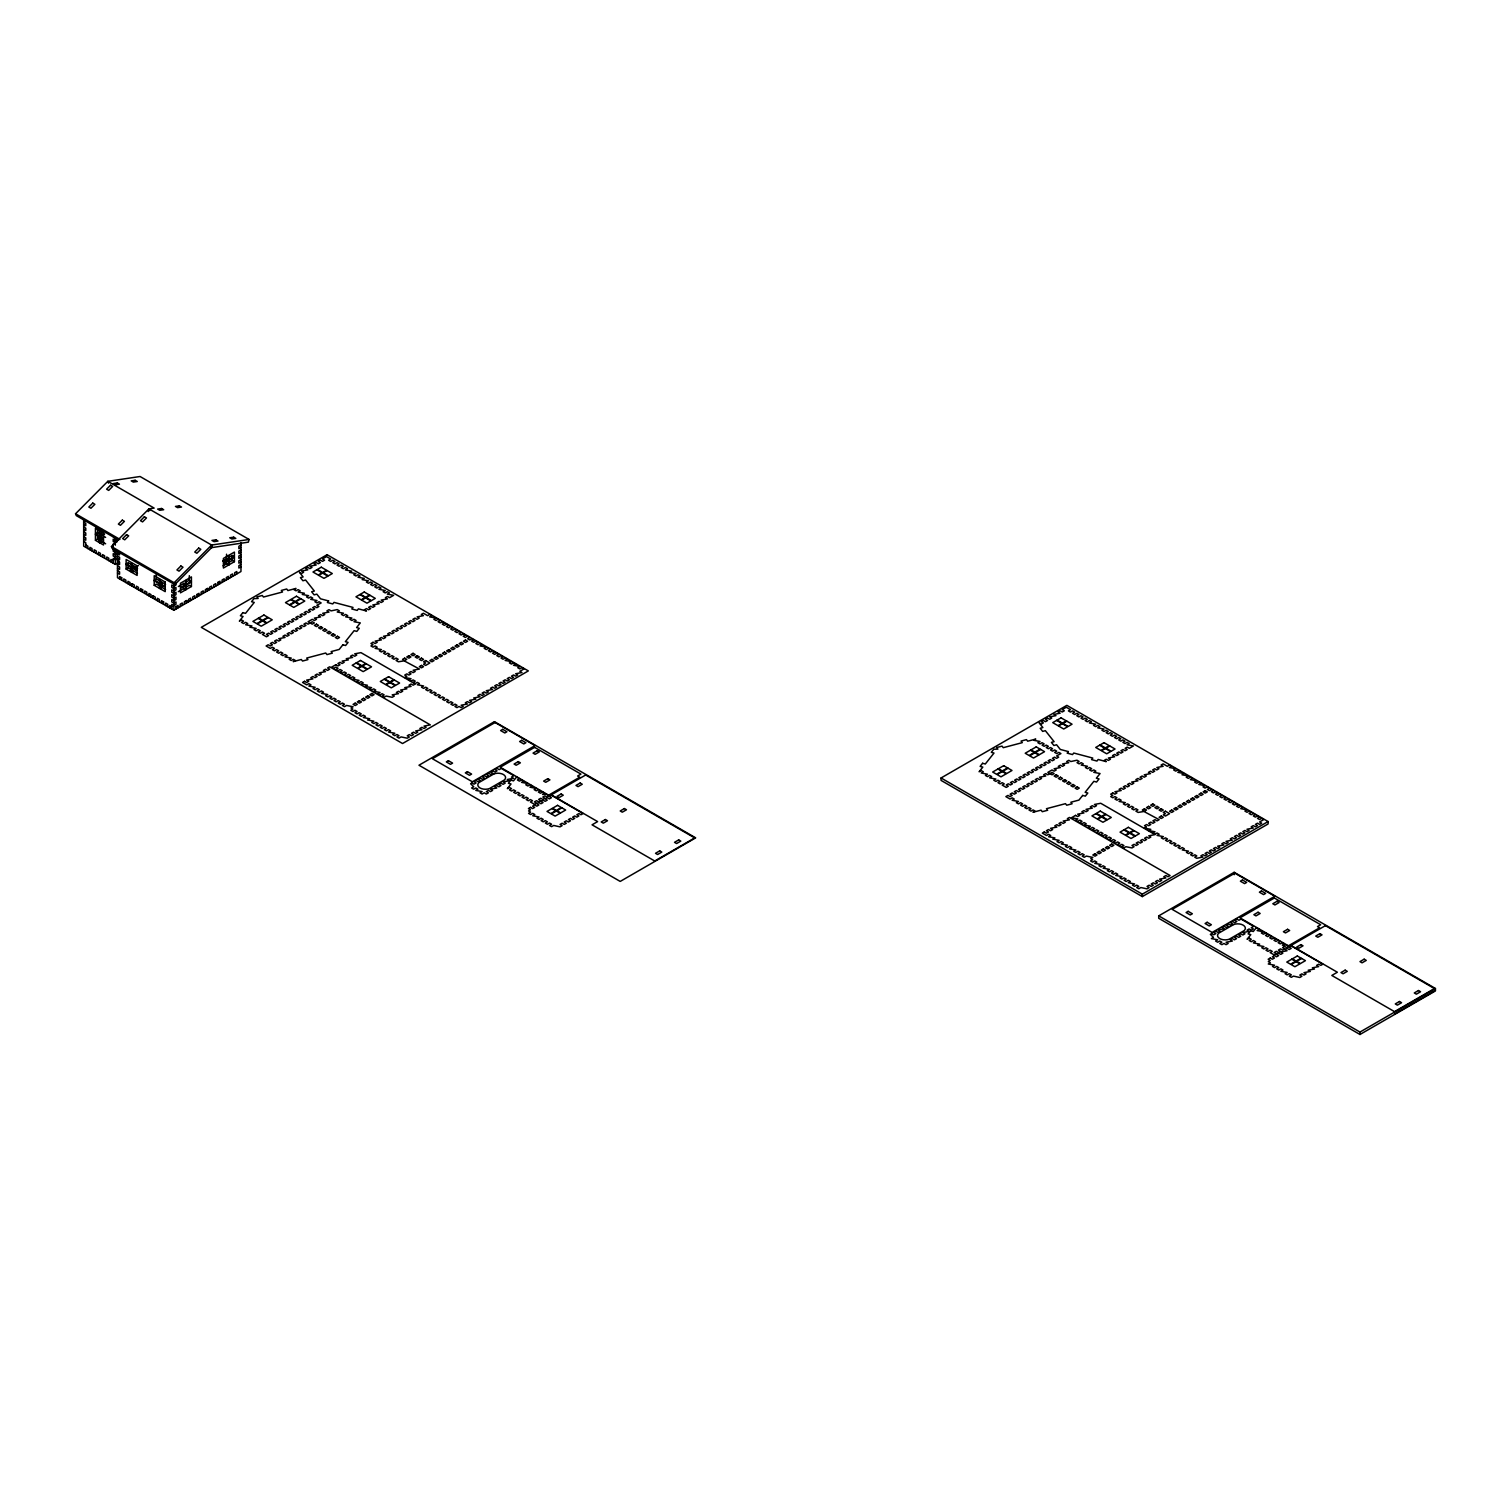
<?xml version="1.0" encoding="UTF-8"?>
<svg xmlns="http://www.w3.org/2000/svg" width="1511" height="1511" viewBox="0 0 1511 1511"><rect width="100%" height="100%" fill="white"/><g stroke="black" fill="none" stroke-linecap="round" stroke-linejoin="round"><path stroke-width="1.5" d="M148.191 511.549L148.928 508.867L154.141 508.093L107.81 481.329L75.55 513.759L76.287 515.61L118.651 540.088M249.088 539.465L211.616 545.055L210.879 547.737L248.352 542.147L249.088 539.465L140.07 476.513L107.81 481.329L108.546 483.18M111.455 546.529L148.928 508.867L211.616 545.055L212.333 546.906L174.86 584.587L112.173 548.38L111.455 546.529L174.143 582.736L174.86 584.587M174.143 582.736L211.616 545.055M99.745 530.644L103.541 532.835L103.541 538.615L99.745 536.424L99.745 530.644L101.841 529.436L101.841 535.215L105.638 537.406M101.331 534.913L99.235 536.122L99.235 530.342L95.439 528.151L95.439 533.931L97.535 532.722L101.331 534.913L101.331 531.06M101.331 537.444L101.331 541.297L99.235 542.506L95.439 540.315L95.439 534.535L97.535 533.326M99.745 536.424L101.841 535.215M98.347 537.652L100.444 536.443L100.444 538.86M102.54 535.234L104.637 534.025M99.745 537.028L103.541 539.219L103.541 544.999L99.745 542.808L99.745 537.028L101.841 535.819M95.439 540.315L97.535 539.106L101.331 541.297M99.745 542.808L101.841 541.599L105.638 543.79M117.405 539.125L115.308 540.334L113.212 539.125L113.212 541.542L115.308 542.77L117.405 541.542M117.405 551.232L115.308 552.44L113.212 551.232L113.212 548.814M117.405 553.649L115.308 554.858L113.212 553.649L113.212 556.067L115.308 557.295L117.405 556.067M117.405 558.503L115.308 559.712L113.212 558.503L113.212 563.169M117.405 560.751L119.01 559.825M85.768 520.861L83.672 519.652L83.672 546.132L115.308 564.396L119.01 562.243M133.459 565.794L131.363 567.003L131.363 562.508L126.131 559.486L126.131 563.981L128.227 562.772L131.721 564.793M133.459 570.894L131.363 572.102L126.131 569.08L126.131 564.585L128.227 563.376L128.227 567.872L131.721 569.893M126.131 569.08L128.227 567.872M131.891 567.305L137.142 570.327L137.142 565.832L131.891 562.81L131.891 567.305L133.988 566.096L137.482 568.117M131.891 567.909L137.142 570.931L137.142 575.427L131.891 572.405L131.891 567.909L133.988 566.701L137.482 568.722M130.059 570.421L132.156 569.213M134.252 568.004L138.389 565.605M121.673 577.693L119.577 578.902L119.577 576.484L121.673 577.693L121.673 580.111M131.891 572.405L133.988 571.196L137.482 573.217M134.252 587.363L134.252 584.946L132.156 583.737L130.059 584.946L130.059 582.528L127.963 581.319L127.963 583.737M154.216 580.186L156.313 578.977L161.564 582.018L159.467 583.227L154.216 580.186L154.216 575.691L159.467 578.713L159.467 583.227M161.564 582.623L161.564 587.118L159.467 588.327L154.216 585.305L154.216 580.791L156.313 579.582M142.638 589.8L140.542 591.009L140.542 588.572L142.638 589.8L142.638 592.218M154.216 585.305L156.313 584.096L161.564 587.118M154.216 580.791L159.467 583.832L162.074 582.321L165.568 584.323M159.977 584.134L165.228 587.156L165.228 591.651L159.977 588.629L159.977 584.134L162.074 582.925L162.074 587.42L165.568 589.441M159.977 588.629L162.074 587.42M155.217 599.47L155.217 597.053L153.121 595.844L151.024 597.053L151.024 594.635L148.928 593.426L148.928 595.844M240.967 545.055L238.87 546.264L238.87 548.682L240.967 547.473M240.967 549.891L238.87 551.099L238.87 553.517L240.967 552.308M178.336 586.532L183.568 583.51L185.664 584.719L185.664 580.224L180.432 583.246L180.432 587.741L185.664 584.719M185.834 582.188L189.328 580.186L191.425 581.395L191.425 576.9L186.193 579.922L186.193 584.417L184.096 583.208M223.061 560.713L226.556 558.692L228.652 559.901L228.652 555.406L223.401 558.428L223.401 562.923L228.652 559.901M228.822 557.389L232.316 555.368L234.413 556.577L234.413 552.082L229.162 555.104L229.162 559.599L227.066 558.39M223.061 561.318L226.556 559.297L228.652 560.505L228.652 565.001L223.401 568.042L223.401 563.527L228.652 560.505M186.193 584.417L191.425 581.395M229.162 559.599L234.413 556.577M185.664 585.324L180.432 588.346L180.432 592.841L185.664 589.819L185.664 585.324L183.568 584.115L183.568 588.61L178.336 591.632M186.193 589.517L191.425 586.495L191.425 581.999L186.193 585.021L186.193 589.517L184.096 588.308M229.162 564.698L234.413 561.676L234.413 557.181L229.162 560.203L229.162 564.698L227.066 563.49M240.967 554.726L238.87 555.935L238.87 558.352L240.967 557.143M185.834 587.307L189.328 585.286L191.425 586.495M223.061 565.813L226.556 563.792L228.652 565.001M228.822 562.489L232.316 560.468L234.413 561.676M163.604 601.888L161.507 603.097L161.507 600.679L163.604 601.888L163.604 604.324M240.967 559.58L238.87 560.789L238.87 563.206L240.967 561.998M240.967 564.415L238.87 565.624L238.87 568.042L240.967 566.833M171.876 606.685L169.78 607.894L169.78 605.458L171.782 606.61M175.975 606.61L178.071 605.401L178.071 607.819L175.975 606.61L175.975 609.027M190.65 600.566L190.65 598.148L188.554 599.357L188.554 601.775L186.457 600.566L184.361 601.775L184.361 604.192M196.94 594.503L199.036 593.294L199.036 595.731L196.94 594.503L196.94 596.939M211.616 588.459L211.616 586.041L209.519 587.25L209.519 589.668L207.423 588.459L205.326 589.668L205.326 592.085M217.905 582.415L220.002 581.206L220.002 583.624L217.905 582.415L217.905 584.833M117.48 551.213L117.48 577.693L173.878 610.255L240.967 571.517L240.967 542.619M941.051 777.976L1066.842 705.354L1268.107 821.55L1268.107 823.967L1142.316 896.59L941.051 780.394L941.051 777.976L1142.316 894.172L1268.107 821.55M1158.71 915.874L1234.185 872.3L1435.45 988.496L1435.45 990.914L1359.976 1034.487L1158.71 918.291L1158.71 915.874L1359.976 1032.07L1435.45 988.496M1394.502 1014.07L1434.468 990.989M234.413 557.181L232.316 555.972L232.316 560.468M224.195 561.828L226.291 563.036M75.55 513.759L119.936 539.389M113.212 536.707L115.308 537.916L115.308 545.188M189.328 580.791L191.425 581.999M83.672 522.088L85.768 523.297L85.768 525.715L83.672 524.506M83.672 526.923L85.768 528.132L85.768 530.55L83.672 529.341M95.439 533.931L99.235 536.122M95.439 534.535L99.235 536.726L99.235 542.506M183.568 588.61L185.664 589.819M83.672 531.759L85.768 532.967L85.768 535.385L83.672 534.176M117.48 553.649L119.577 554.858L119.577 552.422M83.672 536.613L85.768 537.822L85.768 540.239L83.672 539.03M117.48 556.067L119.577 557.276L119.577 559.693L117.48 558.484M126.131 563.981L131.363 567.003M126.131 564.585L131.363 567.607L131.363 572.102M83.672 541.448L85.768 542.657L85.768 547.341M117.48 560.902L119.577 562.111L119.577 564.528L117.48 563.32M85.768 544.923L87.865 546.132L87.865 548.55M113.212 560.751L110.926 559.448L110.926 561.865M117.48 565.737L119.577 566.946L119.577 569.383L117.48 568.174M117.48 570.591L119.577 571.8L119.577 574.218L117.48 573.009M148.928 508.867L149.646 510.718M1359.976 1032.07L1359.976 1034.487M1234.185 872.3L1234.185 874.718M1142.316 894.172L1142.316 896.59M236.774 573.934L236.774 571.517L234.677 572.726L234.677 575.143M232.581 576.352L232.581 573.934L230.484 575.143L230.484 577.561M228.388 578.77L228.388 576.352L226.291 577.561L226.291 579.978M226.556 554.197L226.556 558.692M226.556 559.297L226.556 563.792M224.195 581.206L224.195 578.77L222.098 579.978L222.098 582.415M215.809 586.041L215.809 583.624L213.712 584.833L213.712 587.25M207.423 588.459L207.423 590.877M203.229 593.294L203.229 590.877L201.133 592.085L201.133 594.503M194.843 598.148L194.843 595.731L192.747 596.939L192.747 599.357M189.328 575.672L189.328 580.186M186.457 600.566L186.457 602.983M182.264 605.401L182.264 602.983L180.168 604.192L180.168 606.61M175.975 582.566L175.975 584.984L173.878 586.192L171.782 584.984L171.782 587.401L173.878 588.629L175.975 587.401L175.975 589.838L173.878 591.047L171.782 589.838L171.782 592.255L173.878 593.464L175.975 592.255L175.975 594.673L173.878 595.882L171.782 594.673L171.782 597.091L173.878 598.299L175.975 597.091L175.975 599.508L173.878 600.717L171.782 599.508L171.782 601.945L173.878 603.153L175.975 601.945L175.975 604.362L173.878 605.571L171.782 604.362L171.782 609.027M173.878 583.775L173.878 610.255M167.797 606.742L167.797 604.324L165.7 603.097L165.7 605.533M159.467 583.832L159.467 588.327M159.411 601.888L159.411 599.47L157.314 598.262L157.314 600.679M156.313 574.482L156.313 578.977M153.121 595.844L153.121 598.262M146.831 594.635L146.831 592.218L144.735 591.009L144.735 593.426M138.445 589.8L138.445 587.363L136.349 586.155L136.349 588.572M132.156 583.737L132.156 586.155M125.866 582.528L125.866 580.111L123.77 578.902L123.77 581.319M115.308 550.023L115.308 564.396M113.212 543.979L113.212 546.396M108.83 560.657L108.83 558.239L106.733 557.011L106.733 559.448M104.637 558.239L104.637 555.802L102.54 554.594L102.54 557.011M101.841 537.746L101.841 541.599M100.444 555.802L100.444 553.385L98.347 552.176L98.347 554.594M97.535 528.869L97.535 532.722M97.535 535.253L97.535 539.106M96.251 553.385L96.251 550.967L94.154 549.758L94.154 552.176M92.058 550.967L92.058 548.55L89.961 547.341L89.961 549.758M242.855 612.635L240.381 615.751L243.063 616.469L239.361 621.134L241.458 619.926L243.554 621.134L241.458 622.343L243.554 623.552L245.651 622.343L247.747 623.552L245.651 624.761L251.94 625.97L249.844 627.178L256.133 628.387L254.037 629.596L256.133 630.824L258.23 629.596L260.326 630.824L258.23 632.032L260.326 633.241L262.423 632.032L264.519 633.241L262.423 634.45L266.465 636.792L268.561 635.583L266.465 634.374L268.561 633.147L270.658 634.374L272.754 633.147L270.658 631.938L272.754 630.729L274.851 631.938L276.947 630.729L274.851 629.52L276.947 628.312L279.044 629.52L281.14 628.312L279.044 627.103L281.14 625.894L283.237 627.103L285.333 625.894L283.237 624.685L285.333 623.476L287.43 624.685L289.526 623.476L287.43 622.268L289.526 621.059L291.623 622.268L293.72 621.059L291.623 619.831L293.72 618.622L295.816 619.831L297.913 618.622L295.816 617.413L297.913 616.205L300.009 617.413L302.106 616.205L300.009 614.996L302.106 613.787L304.202 614.996L306.299 613.787L304.202 612.578L306.299 611.369L308.395 612.578L310.492 611.369L308.395 610.161L310.492 608.952L312.588 610.161L314.741 608.914L312.645 607.705L314.741 606.497L316.838 607.705L318.934 606.497L316.838 605.288L321.163 602.946L319.067 601.737L316.97 602.946L314.874 601.737L316.97 600.528L310.68 599.319L312.777 598.11L310.68 596.902L308.584 598.11L306.487 596.902L308.584 595.674L302.294 594.465L304.391 593.256L298.101 592.048L300.198 590.839L298.101 589.63L296.005 590.839L293.908 589.63L296.005 588.421L287.921 590.555L286.693 589.007L281.31 590.442L282.538 591.991L263.5 597.034L262.272 595.485L256.889 596.921L258.117 598.469L254.018 598.583L251.544 601.699L254.245 602.417L245.537 613.353L242.855 612.635M328.605 600.944L327.377 602.511L332.76 603.928L334.007 602.379L353.026 607.422L351.799 608.971L357.182 610.406L358.428 608.857L366.512 610.992L364.415 609.783L366.512 608.574L368.608 609.783L370.705 608.574L368.608 607.365L370.705 606.157L372.801 607.365L374.898 606.157L372.801 604.948L379.091 603.739L376.994 602.53L379.091 601.321L381.188 602.53L383.284 601.321L381.188 600.094L387.477 598.885L385.381 597.676L387.477 596.467L389.574 597.676L393.615 595.334L387.326 594.125L389.422 592.916L387.326 591.708L385.229 592.916L383.133 591.708L385.229 590.499L378.94 589.29L381.036 588.081L378.94 586.872L376.843 588.081L374.747 586.872L376.843 585.664L374.747 584.455L372.65 585.664L370.554 584.455L372.65 583.246L370.554 582.018L368.457 583.246L366.361 582.018L368.457 580.81L362.168 579.601L364.264 578.392L357.975 577.183L360.071 575.974L357.975 574.766L355.878 575.974L353.782 574.766L355.878 573.557L349.589 572.348L351.685 571.139L345.396 569.93L347.492 568.722L345.396 567.494L343.299 568.722L341.203 567.494L343.299 566.285L341.203 565.076L339.106 566.285L337.01 565.076L339.106 563.867L337.01 562.659L334.913 563.867L332.817 562.659L334.913 561.45L332.817 560.241L330.72 561.45L328.624 560.241L330.72 559.032L326.527 556.615L322.485 558.957L324.582 560.165L322.485 561.374L320.389 560.165L318.292 561.374L320.389 562.583L318.292 563.792L316.196 562.583L314.099 563.792L316.196 565.001L309.906 566.209L312.003 567.418L309.906 568.627L307.81 567.418L305.713 568.627L307.81 569.836L301.52 571.045L303.617 572.253L301.52 573.481L299.424 572.253L303.125 576.938L300.443 577.636L302.918 580.753L305.6 580.035L314.345 591.028L311.644 591.745L314.118 594.862L316.819 594.144L320.54 598.809L328.605 600.944M342.903 644.781L339.182 649.447L331.117 651.6L332.344 653.149L326.962 654.584L325.715 653.016L306.695 658.059L307.923 659.627L302.54 661.044L301.293 659.495L293.21 661.629L295.306 660.42L293.361 659.287L291.264 660.515L289.168 659.287L291.264 658.078L284.975 656.869L287.071 655.661L284.975 654.452L282.878 655.661L280.782 654.452L282.878 653.243L280.782 652.034L278.685 653.243L276.589 652.034L278.685 650.825L276.589 649.617L274.492 650.825L272.396 649.617L274.492 648.408L272.396 647.199L270.299 648.408L266.106 645.99L268.202 644.763L270.299 645.99L272.452 644.744L270.356 643.535L272.452 642.326L274.549 643.535L276.645 642.326L274.549 641.098L276.645 639.89L278.742 641.098L280.838 639.89L278.742 638.681L285.031 637.472L282.935 636.263L285.031 635.054L287.128 636.263L289.224 635.054L287.128 633.846L289.224 632.637L291.302 633.846L293.398 632.637L291.302 631.428L293.398 630.219L295.495 631.428L297.591 630.219L295.495 629.01L297.591 627.802L299.688 629.01L301.784 627.802L299.688 626.593L301.784 625.384L303.881 626.593L305.977 625.384L303.881 624.156L305.977 622.948L308.074 624.156L312.267 621.739L314.364 622.948L312.267 624.156L308.074 621.739L312.267 619.321L314.364 620.53L316.46 619.321L314.364 618.112L320.596 616.941L318.5 615.732L320.596 614.524L322.693 615.732L324.789 614.524L322.693 613.296L328.982 612.087L326.886 610.878L329.001 609.67L331.098 610.878L337.236 609.594L339.333 610.803L337.236 612.012L343.526 613.22L341.429 614.429L343.526 615.638L345.622 614.429L347.719 615.638L345.622 616.847L351.912 618.056L349.815 619.264L351.912 620.492L354.008 619.264L356.105 620.492L354.008 621.701L360.298 622.91L356.596 627.575L359.278 628.293L356.804 631.39L354.122 630.691L345.377 641.665L348.078 642.383L345.603 645.499L342.903 644.781M510.831 780.148L508.357 783.265L511.039 783.982L507.337 788.648L509.434 787.439L511.53 788.648L509.434 789.856L511.53 791.065L513.627 789.856L515.723 791.065L513.627 792.274L515.723 793.483L517.82 792.274L519.916 793.483L517.82 794.692L519.916 795.9L522.013 794.692L524.109 795.9L522.013 797.128L524.109 798.337L526.206 797.128L528.302 798.337L526.206 799.546L528.302 800.754L530.399 799.546L532.495 800.754L530.399 801.963L534.441 804.305L536.537 803.096L534.441 801.888L536.537 800.679L538.634 801.888L540.73 800.679L538.634 799.451L540.73 798.242L542.827 799.451L544.923 798.242L542.827 797.034L544.923 795.825L547.02 797.034L549.116 795.825L545.962 793.993L542.543 794.465L544.64 793.237L542.543 792.028L540.447 793.237L538.35 792.028L540.447 790.82L538.35 789.611L536.254 790.82L534.157 789.611L536.254 788.402L529.964 787.193L532.061 785.984L529.964 784.776L527.868 785.984L525.771 784.776L527.868 783.567L521.578 782.358L523.675 781.149L521.578 779.94L519.482 781.149L517.385 779.94L519.482 778.713L516.573 777.032L513.513 780.866L510.831 780.148M982.603 763.282L980.129 766.398L982.83 767.097L979.109 771.762L981.206 770.553L983.302 771.762L981.206 772.99L987.495 774.199L985.399 775.407L987.495 776.616L989.592 775.407L991.688 776.616L989.592 777.825L995.881 779.034L993.785 780.243L995.881 781.451L997.978 780.243L1000.074 781.451L997.978 782.66L1000.074 783.869L1002.171 782.66L1004.267 783.869L1002.171 785.078L1006.232 787.42L1008.328 786.211L1006.232 785.002L1008.328 783.793L1010.425 785.002L1012.521 783.793L1010.425 782.585L1012.521 781.376L1014.618 782.585L1016.714 781.376L1014.618 780.167L1016.714 778.958L1018.811 780.167L1020.907 778.958L1018.811 777.749L1020.907 776.541L1023.004 777.749L1025.1 776.541L1023.004 775.313L1025.1 774.104L1027.197 775.313L1029.293 774.104L1027.197 772.895L1029.293 771.687L1031.39 772.895L1033.486 771.687L1031.39 770.478L1033.486 769.269L1035.583 770.478L1037.679 769.269L1035.583 768.06L1037.679 766.851L1039.776 768.06L1041.872 766.851L1039.776 765.643L1041.872 764.434L1043.969 765.643L1046.065 764.434L1043.969 763.225L1046.065 762.016L1048.162 763.225L1050.258 762.016L1048.162 760.788L1050.258 759.58L1052.355 760.788L1054.508 759.561L1052.411 758.352L1054.508 757.143L1056.605 758.352L1058.701 757.143L1056.605 755.916L1060.93 753.592L1058.833 752.365L1056.737 753.592L1054.64 752.365L1056.737 751.156L1054.64 749.947L1052.544 751.156L1050.447 749.947L1052.544 748.738L1050.447 747.529L1048.351 748.738L1046.254 747.529L1048.351 746.321L1046.254 745.112L1044.158 746.321L1042.061 745.112L1044.158 743.903L1042.061 742.694L1039.965 743.903L1037.868 742.694L1039.965 741.485L1033.675 740.277L1035.772 739.068L1027.688 741.202L1026.46 739.653L1021.058 741.07L1022.305 742.638L1003.266 747.681L1002.039 746.113L996.637 747.548L997.883 749.097L993.785 749.229L991.31 752.327L994.011 753.045L985.304 763.999L982.603 763.282M1068.371 751.59L1067.144 753.139L1072.527 754.575L1073.754 753.026L1092.793 758.069L1091.565 759.617L1096.948 761.053L1098.176 759.485L1106.26 761.638L1104.163 760.43L1106.26 759.221L1108.356 760.43L1110.453 759.221L1108.356 758.012L1114.646 756.784L1112.549 755.576L1114.646 754.367L1116.742 755.576L1118.839 754.367L1116.742 753.158L1118.839 751.949L1120.935 753.158L1123.032 751.949L1120.935 750.74L1123.032 749.532L1125.128 750.74L1127.225 749.532L1125.128 748.323L1127.225 747.114L1129.321 748.323L1133.382 745.981L1127.093 744.772L1129.189 743.563L1127.093 742.354L1124.996 743.563L1122.9 742.354L1124.996 741.145L1122.9 739.937L1120.803 741.145L1118.707 739.937L1120.803 738.709L1118.707 737.5L1116.61 738.709L1114.514 737.5L1116.61 736.291L1114.514 735.083L1112.417 736.291L1110.321 735.083L1112.417 733.874L1110.321 732.665L1108.224 733.874L1106.128 732.665L1108.224 731.456L1106.128 730.247L1104.031 731.456L1101.935 730.247L1104.031 729.039L1097.742 727.83L1099.838 726.621L1097.742 725.412L1095.645 726.621L1093.548 725.412L1095.645 724.185L1089.355 722.976L1091.452 721.767L1089.355 720.558L1087.259 721.767L1085.162 720.558L1087.259 719.349L1085.162 718.141L1083.066 719.349L1080.969 718.141L1083.066 716.932L1080.969 715.723L1078.873 716.932L1076.776 715.723L1078.873 714.514L1076.776 713.305L1074.68 714.514L1072.583 713.305L1074.68 712.097L1072.583 710.888L1070.487 712.097L1068.39 710.888L1070.487 709.66L1066.294 707.242L1062.233 709.584L1064.33 710.793L1062.233 712.002L1060.136 710.793L1058.04 712.002L1060.136 713.211L1053.847 714.439L1055.943 715.647L1049.654 716.856L1051.75 718.065L1049.654 719.274L1047.557 718.065L1045.461 719.274L1047.557 720.483L1045.461 721.691L1043.364 720.483L1041.268 721.691L1043.364 722.9L1041.268 724.109L1039.171 722.9L1042.892 727.565L1040.191 728.283L1042.666 731.4L1045.366 730.682L1054.111 741.674L1051.41 742.373L1053.885 745.49L1056.586 744.772L1060.288 749.437L1068.371 751.59M1082.669 795.428L1078.948 800.093L1070.865 802.228L1072.111 803.776L1066.709 805.212L1065.482 803.663L1046.443 808.706L1047.69 810.255L1042.288 811.69L1041.06 810.142L1032.976 812.276L1035.073 811.067L1033.108 809.934L1031.012 811.143L1028.915 809.934L1031.012 808.725L1028.915 807.516L1026.819 808.725L1024.722 807.516L1026.819 806.307L1024.722 805.099L1022.626 806.307L1020.529 805.099L1022.626 803.89L1020.529 802.681L1018.433 803.89L1016.336 802.681L1018.433 801.453L1012.143 800.244L1014.24 799.036L1012.143 797.827L1010.047 799.036L1005.854 796.618L1007.95 795.409L1010.047 796.618L1012.219 795.372L1010.122 794.163L1012.219 792.954L1014.315 794.163L1016.412 792.954L1014.315 791.745L1016.412 790.536L1018.508 791.745L1020.605 790.536L1018.508 789.328L1020.605 788.119L1022.701 789.328L1024.798 788.119L1022.701 786.91L1024.798 785.701L1026.894 786.91L1028.991 785.701L1026.894 784.492L1028.972 783.284L1031.069 784.492L1033.165 783.284L1031.069 782.075L1033.165 780.847L1035.262 782.075L1037.358 780.847L1035.262 779.638L1037.358 778.429L1039.455 779.638L1041.551 778.429L1039.455 777.221L1045.744 776.012L1043.648 774.803L1045.744 773.594L1047.841 774.803L1052.034 772.385L1054.13 773.594L1052.034 774.803L1047.841 772.385L1052.034 769.968L1054.13 771.177L1056.227 769.968L1054.13 768.759L1060.363 767.569L1058.267 766.36L1060.363 765.152L1062.46 766.36L1064.556 765.152L1062.46 763.943L1068.749 762.734L1066.653 761.525L1068.749 760.316L1070.846 761.525L1077.003 760.222L1079.1 761.431L1077.003 762.658L1079.1 763.867L1081.196 762.658L1083.293 763.867L1081.196 765.076L1087.486 766.285L1085.389 767.494L1087.486 768.702L1089.582 767.494L1091.679 768.702L1089.582 769.911L1091.679 771.12L1093.775 769.911L1095.872 771.12L1093.775 772.329L1100.065 773.538L1096.344 778.203L1099.045 778.92L1096.57 782.037L1093.87 781.319L1085.144 792.312L1087.826 793.029L1085.351 796.127L1082.669 795.428M1250.579 930.795L1248.105 933.911L1250.806 934.61L1247.085 939.294L1249.181 938.067L1251.278 939.294L1249.181 940.503L1251.278 941.712L1253.374 940.503L1255.471 941.712L1253.374 942.921L1259.664 944.129L1257.568 945.338L1263.857 946.547L1261.761 947.756L1263.857 948.965L1265.954 947.756L1268.05 948.965L1265.954 950.173L1268.05 951.382L1270.147 950.173L1272.243 951.382L1270.147 952.591L1274.207 954.933L1276.304 953.724L1274.207 952.516L1276.304 951.307L1278.4 952.516L1280.497 951.307L1278.4 950.098L1280.497 948.889L1282.593 950.098L1284.69 948.889L1282.593 947.68L1284.69 946.472L1286.786 947.68L1288.883 946.472L1285.71 944.639L1283.613 945.848L1282.31 945.093L1284.407 943.884L1282.31 942.675L1280.214 943.884L1278.117 942.675L1280.214 941.466L1278.117 940.258L1276.021 941.466L1273.924 940.258L1276.021 939.049L1273.924 937.84L1271.828 939.049L1269.731 937.84L1271.828 936.631L1269.731 935.403L1267.635 936.631L1265.538 935.403L1267.635 934.195L1265.538 932.986L1263.442 934.195L1261.345 932.986L1263.442 931.777L1257.152 930.568L1259.249 929.359L1256.321 927.678L1253.28 931.513L1250.579 930.795M92.775 503.087L88.847 507.035L90.943 508.244L94.872 504.296L92.775 503.087M110.53 485.239L106.601 489.186L108.698 490.395L112.626 486.448L110.53 485.239M122.315 520.143L118.368 524.09L120.464 525.299L124.412 521.352L122.315 520.143M126.584 534.648L122.655 538.596L124.752 539.805L128.681 535.857L126.584 534.648M144.395 516.743L140.466 520.691L142.563 521.899L146.491 517.952L144.395 516.743M180.886 566.002L176.938 569.949L179.035 571.158L182.982 567.211L180.886 566.002M198.696 548.077L194.768 552.044L196.864 553.253L200.793 549.305L198.696 548.077M327.075 554.707L201.284 627.329L402.549 743.525L528.34 670.903L327.075 554.707M316.876 569.76L312.985 572.008L318.217 575.03L322.107 572.782L316.876 569.76M321.295 567.192L317.404 569.439L322.636 572.48L326.527 570.233L321.295 567.192M322.636 573.085L318.745 575.332L323.977 578.354L327.887 576.107L322.636 573.085M327.056 570.535L323.165 572.782L328.397 575.804L332.307 573.557L327.056 570.535M258.154 618.377L252.904 621.399L256.813 623.646L262.045 620.624L258.154 618.377M263.915 615.034L258.683 618.075L262.574 620.322L267.806 617.281L263.915 615.034M290.698 599.584L285.466 602.606L289.356 604.853L294.588 601.831L290.698 599.584M296.458 596.241L291.226 599.281L295.117 601.529L300.368 598.507L296.458 596.241M262.574 620.927L257.323 623.949L261.233 626.196L266.465 623.174L262.574 620.927M268.335 617.583L263.103 620.624L266.994 622.872L272.226 619.831L268.335 617.583M295.117 602.134L289.885 605.155L293.776 607.403L299.008 604.381L295.117 602.134M300.878 598.809L295.646 601.831L299.537 604.079L304.788 601.057L300.878 598.809M359.845 594.56L355.954 596.807L361.205 599.848L365.095 597.582L359.845 594.56M364.264 592.01L360.374 594.257L365.624 597.279L369.515 595.032L364.264 592.01M316.46 624.156L314.364 625.384L316.46 626.593L318.557 625.384L316.46 624.156M365.624 597.884L361.715 600.15L366.965 603.172L370.856 600.925L365.624 597.884M370.044 595.334L366.134 597.582L371.385 600.622L375.276 598.375L370.044 595.334M320.653 626.593L318.557 627.802L320.653 629.01L322.75 627.802L320.653 626.593M324.846 629.01L322.75 630.219L324.846 631.428L326.943 630.219L324.846 629.01M329.039 631.428L326.943 632.637L329.039 633.846L331.136 632.637L329.039 631.428M333.232 633.846L331.136 635.054L333.232 636.263L335.329 635.054L333.232 633.846M337.425 636.263L335.329 637.472L337.425 638.681L339.522 637.472L337.425 636.263M304.523 681.31L302.559 682.443L306.752 684.861L308.848 683.652L310.945 684.861L308.848 686.07L315.138 687.278L313.041 688.487L315.138 689.696L317.234 688.487L319.331 689.696L317.234 690.924L319.331 692.132L321.427 690.924L323.524 692.132L321.427 693.341L327.717 694.55L325.62 695.759L327.717 696.968L329.814 695.759L331.91 696.968L329.814 698.176L331.91 699.385L334.007 698.176L336.103 699.385L334.007 700.594L336.103 701.803L338.2 700.594L340.296 701.803L338.2 703.012L340.296 704.22L342.393 703.012L344.489 704.22L342.393 705.448L344.489 706.657L346.586 705.448L353.083 706.77L350.986 707.979L352.875 709.075L350.779 710.283L352.875 711.492L354.972 710.283L357.068 711.492L354.972 712.701L357.068 713.91L359.165 712.701L361.261 713.91L359.165 715.119L361.261 716.327L363.358 715.119L365.454 716.327L363.358 717.536L369.647 718.745L367.551 719.973L373.84 721.181L371.744 722.39L373.84 723.599L375.937 722.39L378.033 723.599L375.937 724.808L378.033 726.017L380.13 724.808L382.226 726.017L380.13 727.225L382.226 728.434L384.323 727.225L386.419 728.434L384.323 729.643L386.419 730.852L388.516 729.643L390.612 730.852L388.516 732.061L394.805 733.269L392.709 734.497L394.805 735.706L396.902 734.497L398.998 735.706L396.902 736.915L398.998 738.124L401.095 736.915L407.252 738.199L409.349 736.99L407.252 735.781L409.349 734.573L411.445 735.781L413.542 734.573L411.445 733.364L413.542 732.155L415.638 733.364L417.735 732.155L415.638 730.946L421.928 729.719L419.831 728.51L421.928 727.301L424.024 728.51L426.121 727.301L424.024 726.092L430.314 724.883L329.681 666.785L327.585 667.994L329.681 669.203L327.585 670.412L325.488 669.203L323.392 670.412L325.488 671.621L319.199 672.848L321.295 674.057L319.199 675.266L317.102 674.057L315.006 675.266L317.102 676.475L315.006 677.683L312.909 676.475L310.813 677.683L312.909 678.892L306.62 680.101L308.716 681.31L306.62 682.519L304.523 681.31M373.028 642.307L370.932 643.516L373.028 644.744L370.932 645.952L373.028 647.161L375.125 645.952L377.221 647.161L375.125 648.37L381.414 649.579L379.318 650.788L381.414 651.996L383.511 650.788L385.607 651.996L383.511 653.205L385.607 654.414L387.704 653.205L389.8 654.414L387.704 655.623L389.8 656.832L391.897 655.623L393.993 656.832L391.897 658.04L393.993 659.268L396.09 658.04L398.186 659.268L396.09 660.477L398.375 661.78L404.174 660.855L419.416 669.033L413.126 670.242L415.223 671.451L413.126 672.659L411.03 671.451L408.933 672.659L411.03 673.868L408.933 675.077L406.837 673.868L404.74 675.077L406.837 676.305L404.74 677.514L411.03 678.722L408.933 679.931L411.03 681.14L413.126 679.931L415.223 681.14L413.126 682.349L415.223 683.558L417.319 682.349L419.416 683.558L417.319 684.766L423.609 685.975L421.512 687.184L423.609 688.393L425.705 687.184L427.802 688.393L425.705 689.602L427.802 690.829L429.898 689.602L431.995 690.829L429.898 692.038L431.995 693.247L434.091 692.038L436.188 693.247L434.091 694.456L436.188 695.664L438.284 694.456L440.381 695.664L438.284 696.873L440.381 698.082L442.477 696.873L444.574 698.082L442.477 699.291L444.574 700.5L446.67 699.291L448.767 700.5L446.67 701.708L448.767 702.917L450.864 701.708L452.96 702.917L450.864 704.126L452.96 705.354L455.057 704.126L457.04 705.278L454.943 706.487L456.945 707.639L459.042 706.43L461.138 707.639L463.235 706.43L461.138 705.221L467.428 704.013L465.331 702.804L467.428 701.595L469.524 702.804L471.621 701.595L469.524 700.386L475.814 699.177L473.717 697.969L480.007 696.76L477.91 695.532L480.007 694.323L482.103 695.532L484.2 694.323L482.103 693.115L484.2 691.906L486.296 693.115L488.393 691.906L486.296 690.697L492.586 689.488L490.489 688.279L492.586 687.071L494.683 688.279L496.779 687.071L494.683 685.862L496.779 684.653L498.876 685.862L500.972 684.653L498.876 683.444L500.972 682.235L503.069 683.444L505.165 682.235L503.069 681.008L505.165 679.799L507.262 681.008L509.358 679.799L507.262 678.59L509.358 677.381L511.455 678.59L513.551 677.381L511.455 676.173L513.551 674.964L515.648 676.173L517.744 674.964L515.648 673.755L521.937 672.546L519.841 671.337L524.034 668.92L521.937 667.711L519.841 668.92L517.744 667.711L519.841 666.483L513.551 665.274L515.648 664.066L513.551 662.857L511.455 664.066L509.358 662.857L511.455 661.648L505.165 660.439L507.262 659.23L505.165 658.022L503.069 659.23L500.972 658.022L503.069 656.813L500.972 655.604L498.876 656.813L496.779 655.604L498.876 654.395L496.779 653.186L494.683 654.395L492.586 653.186L494.683 651.959L492.586 650.75L490.489 651.959L488.393 650.75L490.489 649.541L488.393 648.332L486.296 649.541L484.2 648.332L486.296 647.124L480.007 645.915L482.103 644.706L480.007 643.497L477.91 644.706L475.814 643.497L477.91 642.288L475.814 641.08L473.717 642.288L471.621 641.08L473.717 639.871L471.829 638.775L469.732 639.984L467.636 638.775L469.732 637.566L467.428 636.225L465.331 637.434L463.235 636.225L465.331 635.017L463.235 633.808L461.138 635.017L459.042 633.808L461.138 632.599L459.042 631.39L456.945 632.599L454.849 631.39L456.945 630.181L454.849 628.973L452.752 630.181L450.656 628.973L452.752 627.764L450.656 626.555L448.559 627.764L446.463 626.555L448.559 625.346L446.463 624.137L444.366 625.346L442.27 624.137L444.366 622.91L442.27 621.701L440.173 622.91L438.077 621.701L440.173 620.492L438.077 619.283L435.98 620.492L433.884 619.283L435.98 618.075L429.691 616.866L431.787 615.657L429.691 614.448L427.594 615.657L423.401 613.239L421.305 614.448L423.401 615.657L417.112 616.866L419.208 618.075L417.055 619.321L414.958 618.112L412.862 619.321L414.958 620.53L412.862 621.739L410.765 620.53L408.669 621.739L410.765 622.948L408.669 624.156L406.572 622.948L404.476 624.156L406.572 625.365L404.476 626.574L402.379 625.365L400.283 626.574L402.379 627.783L400.283 628.992L398.186 627.783L396.09 628.992L398.186 630.219L396.09 631.428L393.993 630.219L391.897 631.428L393.993 632.637L391.897 633.846L389.8 632.637L387.704 633.846L389.8 635.054L383.511 636.263L385.607 637.472L383.511 638.681L381.414 637.472L379.318 638.681L381.414 639.89L375.125 641.098L377.221 642.307L375.125 643.516L373.028 642.307M335.82 664.746L331.759 667.069L333.855 668.296L335.952 667.069L338.048 668.296L335.952 669.505L338.048 670.714L340.145 669.505L342.241 670.714L340.145 671.923L342.241 673.132L344.338 671.923L346.435 673.132L344.338 674.34L346.435 675.549L348.531 674.34L350.628 675.549L348.531 676.758L350.628 677.967L352.724 676.758L354.821 677.967L352.724 679.176L359.014 680.384L356.917 681.593L359.014 682.821L361.11 681.593L363.207 682.821L361.11 684.03L367.4 685.239L365.303 686.447L371.593 687.656L369.496 688.865L371.593 690.074L373.689 688.865L375.786 690.074L373.689 691.283L379.979 692.491L377.882 693.7L379.979 694.909L382.075 693.7L384.172 694.909L382.075 696.118L384.058 697.27L386.155 696.061L392.199 697.289L394.295 696.08L392.199 694.871L398.488 693.662L396.392 692.454L398.488 691.245L400.585 692.454L402.681 691.245L400.585 690.036L406.875 688.827L404.778 687.618L411.068 686.41L408.971 685.201L411.068 683.992L413.164 685.201L415.261 683.992L360.959 652.639L354.669 653.847L356.766 655.056L354.669 656.265L352.573 655.056L350.476 656.265L352.573 657.474L346.283 658.683L348.38 659.891L342.109 661.1L344.187 662.309L342.109 663.518L340.013 662.309L337.916 663.518L340.013 664.746L337.916 665.954L335.82 664.746M356.086 663.027L352.195 665.274L357.427 668.296L361.318 666.049L356.086 663.027M360.506 660.477L356.615 662.725L361.847 665.747L365.738 663.499L360.506 660.477M361.847 666.351L357.956 668.599L363.188 671.621L367.097 669.373L361.847 666.351M366.266 663.801L362.376 666.049L367.607 669.071L371.517 666.823L366.266 663.801M404.665 658.154L402.549 659.363L404.646 660.571L406.761 659.363L404.665 658.154M408.858 655.736L406.761 656.945L408.858 658.154L410.954 656.945L408.858 655.736M413.051 653.319L410.954 654.527L413.051 655.736L415.147 654.527L413.051 653.319M417.244 655.736L415.147 656.945L417.244 658.154L419.34 656.945L417.244 655.736M384.172 679.232L380.281 681.48L385.513 684.521L389.422 682.273L384.172 679.232M388.591 676.682L384.701 678.93L389.932 681.971L393.842 679.723L388.591 676.682M421.437 658.154L419.34 659.363L421.437 660.571L423.533 659.363L421.437 658.154M425.63 660.571L423.533 661.78L425.649 663.008L423.552 664.217L425.649 665.426L429.842 663.008L425.63 660.571M389.932 682.575L386.042 684.823L391.292 687.845L395.183 685.597L389.932 682.575M394.352 680.026L390.461 682.273L395.712 685.295L399.603 683.048L394.352 680.026M355.179 703.144L353.083 704.353L355.179 705.561L357.276 704.353L355.179 703.144M359.372 700.726L357.276 701.935L359.372 703.144L361.469 701.935L359.372 700.726M363.565 698.29L361.469 699.499L363.565 700.726L365.662 699.499L363.565 698.29M367.759 695.872L365.662 697.081L367.759 698.29L369.855 697.081L367.759 695.872M371.952 693.455L369.855 694.663L371.952 695.872L374.048 694.663L371.952 693.455M421.456 665.426L419.359 666.634L421.456 667.862L423.552 666.634L421.456 665.426M431.938 659.382L429.842 660.59L431.938 661.799L434.035 660.59L431.938 659.382M436.131 656.964L434.035 658.173L436.131 659.382L438.228 658.173L436.131 656.964M440.324 654.546L438.228 655.755L440.324 656.964L442.421 655.755L440.324 654.546M444.517 652.11L442.421 653.338L444.517 654.546L446.614 653.338L444.517 652.11M448.71 649.692L446.614 650.901L448.71 652.11L450.807 650.92L448.71 649.692M452.903 647.275L450.807 648.483L452.903 649.692L455 648.483L452.903 647.275M457.096 644.857L455 646.066L457.096 647.275L459.193 646.066L457.096 644.857M461.289 642.439L459.193 643.648L461.289 644.857L463.386 643.648L461.289 642.439M465.482 640.022L463.386 641.231L465.482 642.439L467.579 641.231L465.482 640.022M494.437 721.654L418.963 765.227L620.209 881.423L695.683 837.85L494.437 721.654M495.098 722.522L432.41 758.73L472.376 781.791L535.064 745.603L495.098 722.522M448.408 760.694L446.312 761.903L450.505 764.32L452.601 763.112L448.408 760.694M502.71 729.341L500.613 730.55L504.806 732.967L506.903 731.758L502.71 729.341M467.409 771.668L465.312 772.876L469.505 775.294L471.602 774.085L467.409 771.668M521.711 740.314L519.614 741.523L523.807 743.941L525.904 742.732L521.711 740.314M471.904 782.962L470.601 783.718L473.717 786.759L471.621 787.968L473.717 789.176L475.814 787.968L477.91 789.176L475.814 790.385L482.103 791.594L480.007 792.803L482.122 794.03L484.219 792.822L486.315 794.03L488.412 792.822L486.315 791.613L488.412 790.404L490.508 791.613L492.605 790.404L490.508 789.195L496.798 787.986L494.701 786.778L496.798 785.569L498.894 786.778L500.991 785.569L498.894 784.341L500.991 783.132L503.087 784.341L505.184 783.132L503.087 781.924L509.377 780.715L507.28 779.506L513.57 778.297L511.474 777.088L513.853 775.71L501.255 768.438L499.159 769.647L497.062 768.438L494.966 769.647L497.062 770.856L494.966 772.064L492.869 770.856L490.773 772.064L492.869 773.273L490.773 774.482L488.676 773.273L486.58 774.482L488.676 775.691L486.58 776.9L484.483 775.691L482.387 776.9L484.483 778.108L482.387 779.336L480.29 778.108L478.194 779.336L480.29 780.545L478.194 781.754L476.097 780.545L474.001 781.754L476.097 782.962L474.001 784.171L471.904 782.962M534.611 747.359L500.198 767.229L548.625 795.183L579.714 777.221L577.618 776.012L580.942 774.104L534.611 747.359M493.927 773.896L478.968 782.528A7.593 4.382 0 0 0 480.026 787.968A7.593 4.382 0 0 0 489.451 788.572L504.41 779.94A7.593 4.382 0 0 0 503.371 774.501A7.593 4.382 0 0 0 493.927 773.896M518.292 761.62L514.099 764.037L516.195 765.246L520.388 762.828L518.292 761.62M537.236 750.684L533.043 753.101L535.14 754.31L539.333 751.892L537.236 750.684M547.832 778.675L543.639 781.093L545.735 782.301L549.928 779.884L547.832 778.675M585.682 774.992L551.288 794.843L597.619 821.606L592.048 824.817L654.735 861.006L694.701 837.925L585.682 774.992M530.493 807.384L528.397 808.593L530.493 809.802L528.548 810.935L530.644 812.144L528.548 813.352L530.644 814.561L532.741 813.352L534.837 814.561L532.741 815.77L539.03 816.979L536.934 818.188L539.03 819.415L541.127 818.188L543.223 819.415L541.127 820.624L543.223 821.833L545.32 820.624L547.416 821.833L545.32 823.042L547.416 824.25L549.513 823.042L551.609 824.25L549.513 825.459L551.609 826.668L553.706 825.459L560.033 826.857L562.13 825.648L560.033 824.439L562.13 823.231L564.226 824.439L566.323 823.231L564.226 822.022L566.323 820.794L568.419 822.022L570.516 820.794L568.419 819.585L570.516 818.376L572.612 819.585L574.709 818.376L572.612 817.168L574.709 815.959L576.805 817.168L578.902 815.959L576.805 814.75L578.902 813.541L580.998 814.75L583.095 813.541L551.458 795.277L549.362 796.486L551.458 797.695L549.362 798.903L547.265 797.695L545.169 798.903L547.265 800.112L545.169 801.34L543.072 800.112L540.976 801.34L543.072 802.549L540.976 803.758L538.879 802.549L536.783 803.758L538.879 804.966L536.783 806.175L534.686 804.966L532.59 806.175L534.686 807.384L532.59 808.593L530.493 807.384M561.167 793.974L556.973 796.41L559.07 797.619L563.263 795.202L561.167 793.974M580.167 783.019L575.974 785.437L578.071 786.645L582.264 784.228L580.167 783.019M552.025 808.536L547.02 811.426L550.816 813.617L555.821 810.727L552.025 808.536M557.559 805.344L552.554 808.234L556.35 810.425L561.355 807.535L557.559 805.344M556.35 811.029L551.345 813.919L555.123 816.11L560.128 813.22L556.35 811.029M561.865 807.837L556.86 810.727L560.657 812.918L565.662 810.028L561.865 807.837M605.401 819.529L601.208 821.946L603.305 823.155L607.498 820.737L605.401 819.529M624.402 808.555L620.209 810.973L622.305 812.181L626.498 809.764L624.402 808.555M659.703 850.863L655.51 853.299L657.606 854.508L661.799 852.072L659.703 850.863M678.703 839.908L674.51 842.326L676.607 843.535L680.8 841.117L678.703 839.908M1056.642 720.388L1052.733 722.636L1057.983 725.658L1061.874 723.41L1056.642 720.388M1061.062 717.838L1057.152 720.086L1062.403 723.108L1066.294 720.86L1061.062 717.838M1062.403 723.712L1058.493 725.96L1063.744 729.001L1067.635 726.753L1062.403 723.712M1066.823 721.163L1062.932 723.41L1068.164 726.451L1072.054 724.185L1066.823 721.163M997.921 769.005L992.67 772.027L996.561 774.274L1001.812 771.252L997.921 769.005M1003.682 765.68L998.431 768.702L1002.341 770.95L1007.573 767.928L1003.682 765.68M1030.464 750.212L1025.213 753.234L1029.123 755.5L1034.355 752.459L1030.464 750.212M1036.225 746.887L1030.993 749.909L1034.884 752.157L1040.116 749.135L1036.225 746.887M1002.341 771.554L997.09 774.576L1000.981 776.843L1006.232 773.802L1002.341 771.554M1008.101 768.23L1002.851 771.252L1006.76 773.5L1011.992 770.478L1008.101 768.23M1034.884 752.761L1029.633 755.802L1033.543 758.05L1038.775 755.009L1034.884 752.761M1040.645 749.437L1035.413 752.459L1039.304 754.707L1044.535 751.685L1040.645 749.437M1099.611 745.206L1095.721 747.454L1100.952 750.476L1104.843 748.228L1099.611 745.206M1104.031 742.656L1100.14 744.904L1105.372 747.926L1109.263 745.678L1104.031 742.656M1056.227 774.803L1054.13 776.012L1056.227 777.221L1058.323 776.012L1056.227 774.803M1105.372 748.531L1101.481 750.778L1106.713 753.8L1110.623 751.553L1105.372 748.531M1109.792 745.981L1105.901 748.228L1111.133 751.25L1115.042 749.003L1109.792 745.981M1060.42 777.221L1058.323 778.429L1060.42 779.638L1062.516 778.429L1060.42 777.221M1064.613 779.638L1062.516 780.847L1064.613 782.056L1066.709 780.847L1064.613 779.638M1068.806 782.056L1066.709 783.265L1068.806 784.492L1070.902 783.265L1068.806 782.056M1072.999 784.492L1070.902 785.701L1072.999 786.91L1075.095 785.701L1072.999 784.492M1077.192 786.91L1075.095 788.119L1077.192 789.328L1079.288 788.119L1077.192 786.91M1044.29 831.957L1042.326 833.09L1046.519 835.507L1048.615 834.299L1050.712 835.507L1048.615 836.716L1054.905 837.925L1052.808 839.134L1059.098 840.343L1057.001 841.551L1059.098 842.76L1061.194 841.551L1063.291 842.76L1061.194 843.969L1067.484 845.178L1065.387 846.387L1067.484 847.614L1069.58 846.387L1071.677 847.614L1069.58 848.823L1075.87 850.032L1073.773 851.241L1075.87 852.45L1077.966 851.241L1080.063 852.45L1077.966 853.658L1080.063 854.867L1082.159 853.658L1084.256 854.867L1082.159 856.076L1084.256 857.285L1086.352 856.076L1092.85 857.417L1090.753 858.626L1092.642 859.702L1090.545 860.911L1092.642 862.139L1094.738 860.911L1096.835 862.139L1094.738 863.348L1101.028 864.556L1098.931 865.765L1101.028 866.974L1103.124 865.765L1105.221 866.974L1103.124 868.183L1109.414 869.392L1107.317 870.6L1109.414 871.809L1111.51 870.6L1113.607 871.809L1111.51 873.018L1113.607 874.227L1115.704 873.018L1117.8 874.227L1115.704 875.436L1121.993 876.663L1119.897 877.872L1121.993 879.081L1124.09 877.872L1126.186 879.081L1124.09 880.29L1126.186 881.499L1128.283 880.29L1130.379 881.499L1128.283 882.707L1134.572 883.916L1132.476 885.125L1134.572 886.334L1136.669 885.125L1138.765 886.334L1136.669 887.543L1138.765 888.751L1140.862 887.543L1147.019 888.846L1149.115 887.637L1147.019 886.409L1149.115 885.2L1151.212 886.409L1153.309 885.2L1151.212 883.992L1153.309 882.783L1155.405 883.992L1157.502 882.783L1155.405 881.574L1157.502 880.365L1159.598 881.574L1161.695 880.365L1159.598 879.156L1165.888 877.948L1163.791 876.739L1165.888 875.53L1167.984 876.739L1170.081 875.53L1069.448 817.432L1067.352 818.641L1069.448 819.85L1063.158 821.059L1065.255 822.267L1063.158 823.476L1061.062 822.267L1058.965 823.476L1061.062 824.685L1058.965 825.894L1056.869 824.685L1054.772 825.894L1056.869 827.103L1050.579 828.311L1052.676 829.539L1050.579 830.748L1048.483 829.539L1046.386 830.748L1048.483 831.957L1046.386 833.165L1044.29 831.957M1112.795 792.954L1110.698 794.163L1112.795 795.372L1110.698 796.58L1112.795 797.789L1114.891 796.58L1116.988 797.789L1114.891 798.998L1116.988 800.207L1119.084 798.998L1121.181 800.207L1119.084 801.434L1125.374 802.643L1123.277 803.852L1125.374 805.061L1127.47 803.852L1129.567 805.061L1127.47 806.27L1129.567 807.478L1131.663 806.27L1133.76 807.478L1131.663 808.687L1133.76 809.896L1135.856 808.687L1137.953 809.896L1135.856 811.105L1138.123 812.427L1143.94 811.483L1159.183 819.661L1157.086 820.87L1154.99 819.661L1152.893 820.87L1154.99 822.097L1152.893 823.306L1150.796 822.097L1148.7 823.306L1150.796 824.515L1148.681 825.724L1146.585 824.515L1144.488 825.724L1146.585 826.933L1144.488 828.141L1150.778 829.35L1148.681 830.559L1154.971 831.768L1152.874 832.995L1154.971 834.204L1157.067 832.995L1159.164 834.204L1157.067 835.413L1163.357 836.622L1161.26 837.831L1163.357 839.039L1165.453 837.831L1167.55 839.039L1165.453 840.248L1167.55 841.457L1169.646 840.248L1171.743 841.457L1169.646 842.666L1171.743 843.875L1173.839 842.666L1175.936 843.875L1173.839 845.083L1175.936 846.292L1178.032 845.083L1180.129 846.292L1178.032 847.52L1180.129 848.729L1182.225 847.52L1184.322 848.729L1182.225 849.938L1188.515 851.146L1186.418 852.355L1188.515 853.564L1190.611 852.355L1192.708 853.564L1190.611 854.773L1192.708 855.981L1194.804 854.773L1196.806 855.925L1194.71 857.134L1196.693 858.286L1202.983 857.077L1200.886 855.868L1202.983 854.659L1205.079 855.868L1207.176 854.659L1205.079 853.451L1207.176 852.223L1209.272 853.451L1211.369 852.223L1209.272 851.014L1211.369 849.805L1213.465 851.014L1215.562 849.805L1213.465 848.596L1215.562 847.388L1217.658 848.596L1219.755 847.388L1217.658 846.179L1223.948 844.97L1221.851 843.761L1223.948 842.552L1226.044 843.761L1228.141 842.552L1226.044 841.344L1232.334 840.135L1230.237 838.926L1232.334 837.698L1234.43 838.926L1236.527 837.698L1234.43 836.49L1236.527 835.281L1238.623 836.49L1240.72 835.281L1238.623 834.072L1240.72 832.863L1242.816 834.072L1244.913 832.863L1242.816 831.654L1244.913 830.446L1247.009 831.654L1249.106 830.446L1247.009 829.237L1253.299 828.028L1251.202 826.819L1253.299 825.61L1255.395 826.819L1257.492 825.61L1255.395 824.402L1257.492 823.174L1259.588 824.402L1261.685 823.174L1259.588 821.965L1263.782 819.548L1261.685 818.339L1259.588 819.548L1257.492 818.339L1259.588 817.13L1257.492 815.921L1255.395 817.13L1253.299 815.921L1255.395 814.712L1253.299 813.504L1251.202 814.712L1249.106 813.504L1251.202 812.295L1249.106 811.086L1247.009 812.295L1244.913 811.086L1247.009 809.877L1240.72 808.649L1242.816 807.441L1240.72 806.232L1238.623 807.441L1236.527 806.232L1238.623 805.023L1236.527 803.814L1234.43 805.023L1232.334 803.814L1234.43 802.605L1232.334 801.397L1230.237 802.605L1228.141 801.397L1230.237 800.188L1228.141 798.979L1226.044 800.188L1223.948 798.979L1226.044 797.77L1223.948 796.561L1221.851 797.77L1219.755 796.561L1221.851 795.353L1219.755 794.125L1217.658 795.353L1215.562 794.125L1217.658 792.916L1215.562 791.707L1213.465 792.916L1211.369 791.707L1213.465 790.499L1211.576 789.422L1209.48 790.631L1207.383 789.422L1209.48 788.194L1207.176 786.872L1205.079 788.081L1202.983 786.872L1205.079 785.663L1198.79 784.455L1200.886 783.246L1198.79 782.037L1196.693 783.246L1194.597 782.037L1196.693 780.828L1190.404 779.6L1192.5 778.392L1190.404 777.183L1188.307 778.392L1186.211 777.183L1188.307 775.974L1182.018 774.765L1184.114 773.556L1177.824 772.348L1179.921 771.139L1177.824 769.93L1175.728 771.139L1173.631 769.93L1175.728 768.721L1169.438 767.512L1171.535 766.304L1169.438 765.076L1167.342 766.304L1163.149 763.867L1161.052 765.076L1163.149 766.304L1156.859 767.512L1158.956 768.721L1156.822 769.949L1154.725 768.74L1152.629 769.949L1154.725 771.158L1152.629 772.385L1150.532 771.158L1148.436 772.385L1150.532 773.594L1144.243 774.803L1146.339 776.012L1144.243 777.221L1142.146 776.012L1140.05 777.221L1142.146 778.429L1140.05 779.638L1137.953 778.429L1135.856 779.638L1137.953 780.847L1131.663 782.056L1133.76 783.265L1131.663 784.473L1129.567 783.265L1127.47 784.473L1129.567 785.682L1127.47 786.91L1125.374 785.682L1123.277 786.91L1125.374 788.119L1123.277 789.328L1121.181 788.119L1119.084 789.328L1121.181 790.536L1114.891 791.745L1116.988 792.954L1114.891 794.163L1112.795 792.954M1075.568 815.373L1071.526 817.715L1077.815 818.924L1075.719 820.133L1077.815 821.342L1079.912 820.133L1082.008 821.342L1079.912 822.551L1082.008 823.759L1084.105 822.551L1086.201 823.759L1084.105 824.987L1090.394 826.196L1088.298 827.405L1090.394 828.614L1092.491 827.405L1094.587 828.614L1092.491 829.822L1094.587 831.031L1096.684 829.822L1098.78 831.031L1096.684 832.24L1098.78 833.449L1100.877 832.24L1102.973 833.449L1100.877 834.658L1102.973 835.866L1105.07 834.658L1107.166 835.866L1105.07 837.075L1107.166 838.284L1109.263 837.075L1111.359 838.284L1109.263 839.512L1111.359 840.72L1113.456 839.512L1115.552 840.72L1113.456 841.929L1115.552 843.138L1117.649 841.929L1119.727 843.138L1117.649 844.347L1119.727 845.556L1121.823 844.347L1123.92 845.556L1121.823 846.764L1123.825 847.917L1125.922 846.708L1131.966 847.935L1134.062 846.727L1131.966 845.518L1134.062 844.309L1136.159 845.518L1138.255 844.309L1136.159 843.1L1138.255 841.891L1140.352 843.1L1142.448 841.891L1140.352 840.683L1142.448 839.455L1144.545 840.683L1146.641 839.455L1144.545 838.246L1146.641 837.037L1148.738 838.246L1150.834 837.037L1148.738 835.829L1155.027 834.62L1100.726 803.266L1094.436 804.475L1096.533 805.684L1094.436 806.912L1092.34 805.684L1090.243 806.912L1092.34 808.121L1086.05 809.329L1088.147 810.538L1086.05 811.747L1083.954 810.538L1081.857 811.747L1083.954 812.956L1077.664 814.165L1079.761 815.373L1077.664 816.582L1075.568 815.373M1095.853 813.655L1091.943 815.902L1097.194 818.943L1101.085 816.695L1095.853 813.655M1100.272 811.105L1096.363 813.352L1101.613 816.393L1105.504 814.127L1100.272 811.105M1101.613 816.998L1097.723 819.245L1102.954 822.267L1106.845 820.02L1101.613 816.998M1106.033 814.448L1102.142 816.695L1107.374 819.717L1111.265 817.47L1106.033 814.448M1144.413 808.801L1142.316 810.009L1144.413 811.218L1146.509 810.009L1144.413 808.801M1148.606 806.364L1146.509 807.592L1148.606 808.801L1150.702 807.592L1148.606 806.364M1152.799 803.946L1150.702 805.155L1152.799 806.364L1154.895 805.155L1152.799 803.946M1156.992 806.364L1154.895 807.592L1156.992 808.801L1159.088 807.592L1156.992 806.364M1123.938 829.879L1120.048 832.127L1125.279 835.149L1129.17 832.901L1123.938 829.879M1128.358 827.329L1124.467 829.577L1129.699 832.599L1133.59 830.351L1128.358 827.329M1161.185 808.801L1159.088 810.009L1161.185 811.218L1163.281 810.009L1161.185 808.801M1165.378 811.218L1163.281 812.427L1165.415 813.655L1163.319 814.863L1165.415 816.072L1169.608 813.655L1165.378 811.218M1129.699 833.203L1125.808 835.451L1131.04 838.492L1134.95 836.225L1129.699 833.203M1134.119 830.653L1130.228 832.901L1135.46 835.923L1139.37 833.675L1134.119 830.653M1094.946 853.772L1092.85 854.98L1094.946 856.189L1097.043 854.98L1094.946 853.772M1099.139 851.354L1097.043 852.563L1099.139 853.772L1101.236 852.563L1099.139 851.354M1103.332 848.936L1101.236 850.145L1103.332 851.354L1105.429 850.145L1103.332 848.936M1107.525 846.519L1105.429 847.728L1107.525 848.936L1109.622 847.728L1107.525 846.519M1111.718 844.101L1109.622 845.31L1111.718 846.519L1113.815 845.31L1111.718 844.101M1161.222 816.072L1159.126 817.281L1161.222 818.49L1163.319 817.281L1161.222 816.072M1171.705 810.028L1169.608 811.237L1171.705 812.446L1173.801 811.237L1171.705 810.028M1175.898 807.592L1173.801 808.801L1175.898 810.028L1177.994 808.801L1175.898 807.592M1180.091 805.174L1177.994 806.383L1180.091 807.592L1182.188 806.383L1180.091 805.174M1184.284 802.757L1182.188 803.965L1184.284 805.174L1186.381 803.965L1184.284 802.757M1188.458 800.339L1186.381 801.548L1188.477 802.757L1190.555 801.548L1188.458 800.339M1192.651 797.921L1190.555 799.13L1192.651 800.339L1194.748 799.13L1192.651 797.921M1196.844 795.504L1194.748 796.713L1196.844 797.921L1198.941 796.713L1196.844 795.504M1201.037 793.086L1198.941 794.295L1201.037 795.504L1203.134 794.295L1201.037 793.086M1205.23 790.65L1203.134 791.858L1205.23 793.086L1207.327 791.858L1205.23 790.65M1234.865 873.169L1172.177 909.358L1212.143 932.438L1274.831 896.25L1234.865 873.169M1188.175 911.341L1186.078 912.55L1190.271 914.967L1192.368 913.758L1188.175 911.341M1242.476 879.988L1240.38 881.196L1244.573 883.614L1246.669 882.405L1242.476 879.988M1207.176 922.296L1205.079 923.504L1209.272 925.941L1211.369 924.732L1207.176 922.296M1261.477 890.961L1259.381 892.17L1263.574 894.588L1265.67 893.379L1261.477 890.961M1211.671 933.59L1210.349 934.346L1213.484 937.387L1211.388 938.595L1217.677 939.804L1215.581 941.013L1217.677 942.241L1219.774 941.013L1221.87 942.241L1219.774 943.45L1221.889 944.677L1223.986 943.45L1226.082 944.677L1228.179 943.45L1226.082 942.241L1232.372 941.032L1230.275 939.823L1232.372 938.614L1234.468 939.823L1236.565 938.614L1234.468 937.406L1236.565 936.197L1238.661 937.406L1240.758 936.197L1238.661 934.988L1240.758 933.779L1242.854 934.988L1244.951 933.779L1242.854 932.57L1249.144 931.362L1247.047 930.153L1249.144 928.944L1251.24 930.153L1253.337 928.944L1251.24 927.735L1253.62 926.356L1241.022 919.066L1238.926 920.275L1236.829 919.066L1234.733 920.275L1236.829 921.502L1234.733 922.711L1232.636 921.502L1230.54 922.711L1232.636 923.92L1230.54 925.129L1228.443 923.92L1226.346 925.129L1228.443 926.337L1226.346 927.546L1224.25 926.337L1222.153 927.546L1224.25 928.755L1217.96 929.964L1220.057 931.173L1217.96 932.381L1215.864 931.173L1213.767 932.381L1215.864 933.59L1213.767 934.799L1211.671 933.59M1274.359 898.006L1239.964 917.857L1288.392 945.81L1319.575 927.811L1317.479 926.602L1320.69 924.751L1274.359 898.006M1233.694 924.524L1218.735 933.156A7.593 4.382 0 0 0 1219.774 938.614A7.593 4.382 0 0 0 1229.217 939.219L1244.176 930.587A7.593 4.382 0 0 0 1243.119 925.129A7.593 4.382 0 0 0 1233.694 924.524M1258.059 912.266L1253.866 914.684L1255.962 915.893L1260.155 913.475L1258.059 912.266M1277.003 901.311L1272.81 903.748L1274.906 904.957L1279.099 902.539L1277.003 901.311M1287.58 929.303L1283.387 931.72L1285.483 932.929L1289.676 930.512L1287.58 929.303M1325.449 925.62L1291.036 945.489L1337.367 972.234L1331.814 975.445L1394.502 1011.633L1434.468 988.572L1325.449 925.62M1270.26 958.031L1268.163 959.239L1270.26 960.448L1268.296 961.582L1270.392 962.79L1268.296 963.999L1274.585 965.208L1272.489 966.417L1274.585 967.626L1276.682 966.417L1278.778 967.626L1276.682 968.834L1278.778 970.043L1280.875 968.834L1282.971 970.043L1280.875 971.252L1287.164 972.461L1285.068 973.67L1287.164 974.878L1289.261 973.67L1291.357 974.878L1289.261 976.106L1291.357 977.315L1293.454 976.106L1299.8 977.485L1301.896 976.276L1299.8 975.067L1301.896 973.858L1303.993 975.067L1306.09 973.858L1303.993 972.65L1310.283 971.441L1308.186 970.232L1314.476 969.023L1312.379 967.814L1318.669 966.606L1316.572 965.397L1318.669 964.188L1320.765 965.397L1322.862 964.188L1291.225 945.924L1289.129 947.133L1291.225 948.341L1289.129 949.55L1287.032 948.341L1284.936 949.55L1287.032 950.759L1280.742 951.968L1282.839 953.177L1280.742 954.385L1278.646 953.177L1276.549 954.385L1278.646 955.594L1276.549 956.803L1274.453 955.594L1272.356 956.803L1274.453 958.031L1272.356 959.239L1270.26 958.031M1300.933 944.621L1296.74 947.038L1298.837 948.247L1303.03 945.829L1300.933 944.621M1319.934 933.647L1315.741 936.064L1317.838 937.273L1322.031 934.856L1319.934 933.647M1291.792 959.183L1286.786 962.073L1290.583 964.245L1295.588 961.355L1291.792 959.183M1297.326 955.991L1292.321 958.881L1296.098 961.053L1301.103 958.163L1297.326 955.991M1296.098 961.657L1291.093 964.547L1294.889 966.738L1299.894 963.848L1296.098 961.657M1301.632 958.465L1296.627 961.355L1300.423 963.546L1305.428 960.656L1301.632 958.465M1345.168 970.156L1340.975 972.574L1343.071 973.783L1347.264 971.365L1345.168 970.156M1364.169 959.183L1359.976 961.619L1362.072 962.828L1366.265 960.392L1364.169 959.183M1399.469 1001.51L1395.276 1003.927L1397.373 1005.136L1401.566 1002.718L1399.469 1001.51M1418.47 990.536L1414.277 992.954L1416.374 994.162L1420.567 991.745L1418.47 990.536M117.348 482.953L113.419 483.539L115.516 484.767L119.445 484.162L117.348 482.953M135.159 480.29L131.23 480.876L133.327 482.103L137.255 481.499L135.159 480.29M161.583 508.489L157.654 509.094L159.75 510.302L163.679 509.717L161.583 508.489M179.393 505.845L175.465 506.431L177.561 507.639L181.49 507.054L179.393 505.845M215.884 539.843L211.956 540.428L214.052 541.637L217.981 541.051L215.884 539.843M233.695 537.179L229.766 537.765L231.863 538.993L235.792 538.388L233.695 537.179M165.228 582.056L159.977 579.015L159.977 583.529L165.228 586.551L165.228 582.056"/></g></svg>
